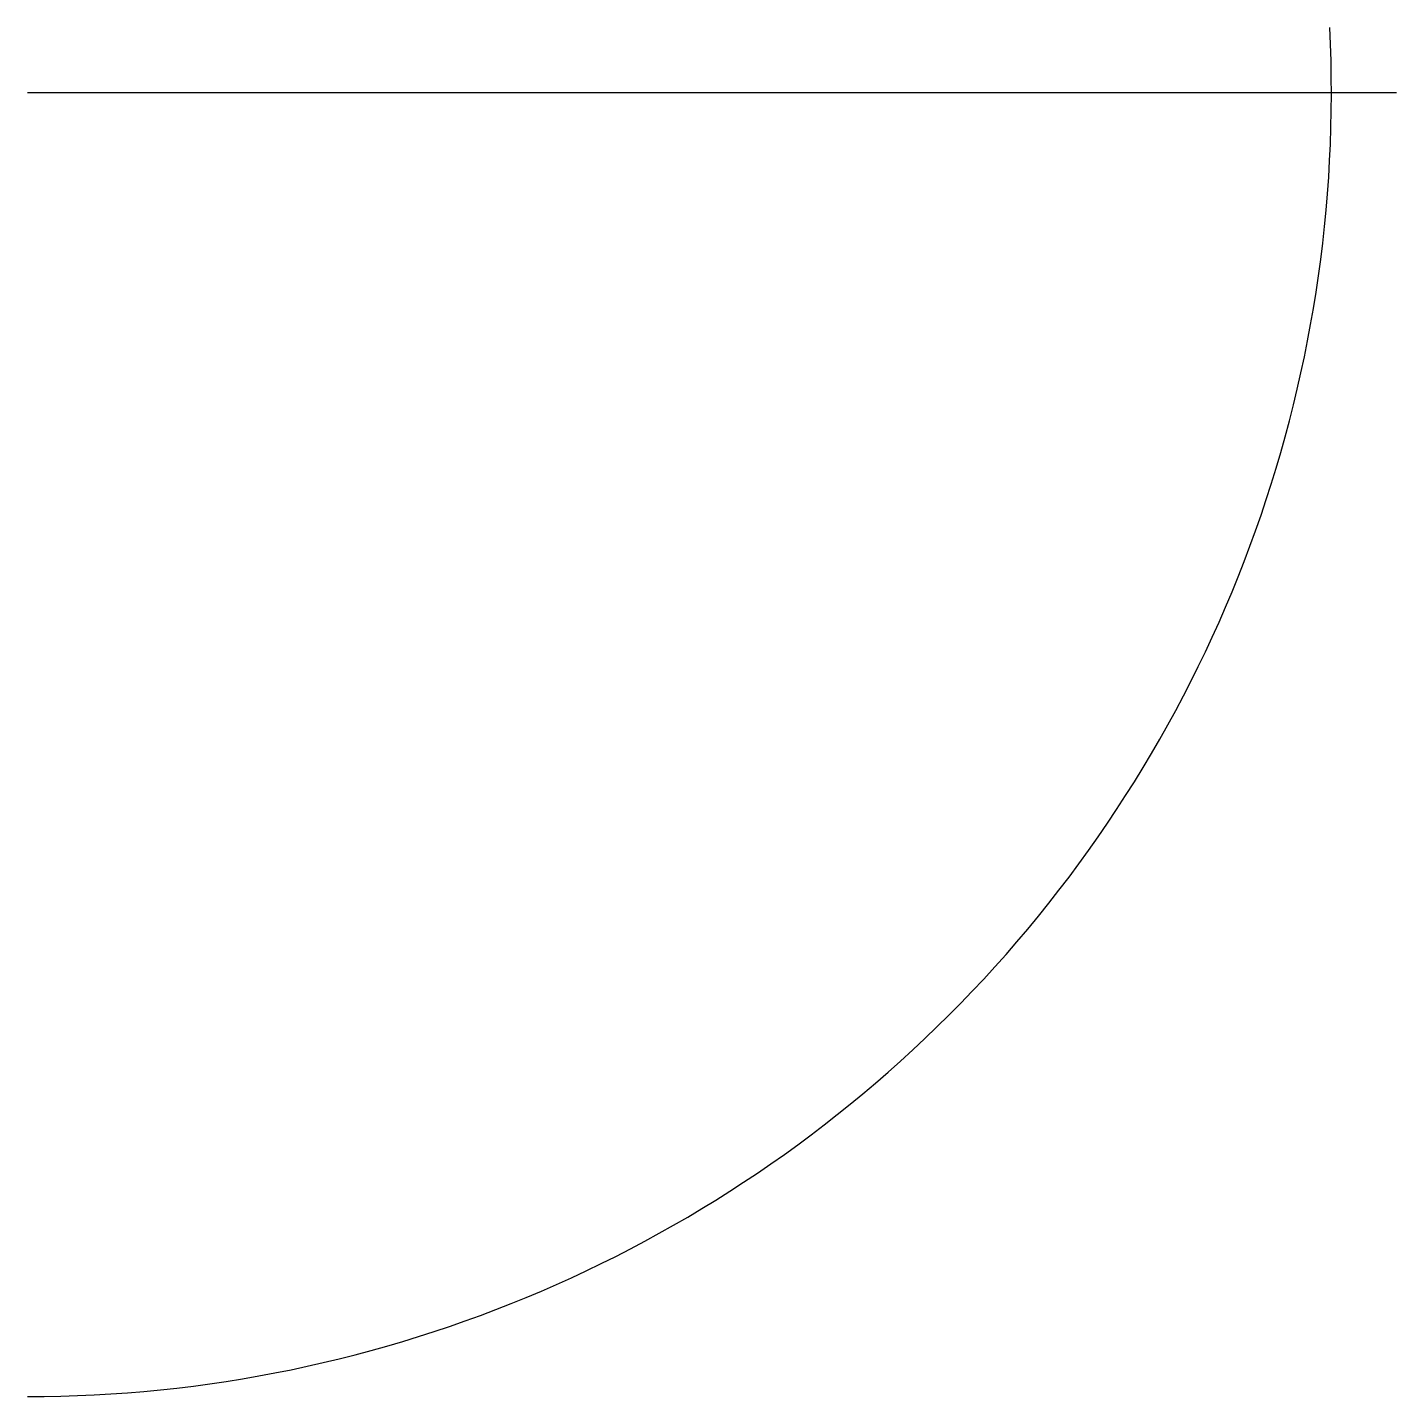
# Model space of a CAD drawing. Extents: x 333.8 to 375.8, y -185.3 to -143.4.
import ezdxf

# ---------------------------------------------------------------- set-up
doc = ezdxf.new("R2010")
doc.units = 0
doc.header["$MEASUREMENT"] = 0
doc.layers.add('10', color=15, linetype='CONTINUOUS')

msp = doc.modelspace()

# ---------------------------------------------------------------- linework, layer by layer
at = {"layer": '10'}
msp.add_line((333.843673, -145.38833), (375.776474, -145.38833), dxfattribs=at)
msp.add_arc((333.843683, -145.388326), 39.935993, 270.000031, 2.862454, dxfattribs=at)

doc.saveas('drawing.dxf')
